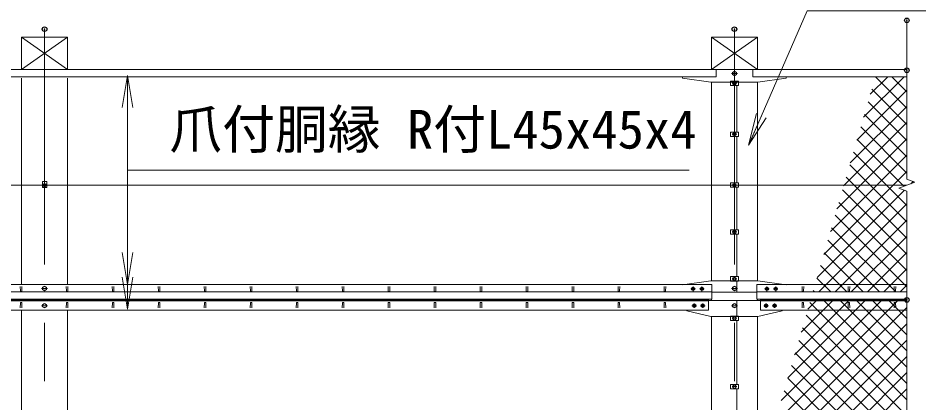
# Model space of a CAD drawing. Units: millimetres, scale not verified. Extents: x -14700 to 14700, y -10395 to 10395.
# Drawn here: x -7688 to -3770, y 4103 to 5775 of the extents above; entities that cross this region are included whole.
import ezdxf
from ezdxf.enums import TextEntityAlignment as Align

# ---------------------------------------------------------------- set-up
doc = ezdxf.new("R2010")
doc.units = ezdxf.units.MM
doc.header["$LTSCALE"] = 40
doc.header["$PDMODE"] = 32
doc.header["$PDSIZE"] = 20
doc.linetypes.add('USER1', pattern=[50.8, 31.75, -6.35, 6.35, -6.35])
for name, color, linetype, lineweight in [('0-1_D-BMK', 2, 'USER1', 13), ('0-2_D-STR-DIM', 7, 'Continuous', 13), ('0-3_0', 7, 'Continuous', 18), ('0-6_D-STR1', 1, 'Continuous', 18), ('0-8_D-STR3', 3, 'Continuous', 13), ('0-A_D-STR-TXT', 7, 'Continuous', 13), ('0-B_D-STR2', 7, 'Continuous', 13)]:
    doc.layers.add(name, color=color, linetype=linetype, lineweight=lineweight)
doc.layers.add('0-4_Defpoints', color=253, linetype='Continuous')
doc.styles.add('ＭＳ ゴシック', font='')
doc.styles.get('ＭＳ ゴシック').set_extended_font_data('MS Gothic')

# ---------------------------------------------------------------- blocks, each defined once
blk = doc.blocks.new('_Open')
at = {"layer": '0-3_0'}
blk.add_line((-40, 6.67), (0, 0), dxfattribs=at)
blk.add_lwpolyline([(-40, -6.67), (0, 0), (-40, 0)], dxfattribs=at)

msp = doc.modelspace()

# ---------------------------------------------------------------- linework, layer by layer
at = {"layer": '0-1_D-BMK'}
for p, q in [((-7572.27, -5457.26), (-7572.27, 5726.52)), ((-4572.27, -5457.26), (-4572.27, 5726.52)), ((-4559.52, 5533.8), (-4585.02, 5533.8)), ((-4562.27, 5491.02), (-4582.27, 5491.02)), ((-4562.27, 5269.34), (-4582.27, 5269.34)), ((-7582.27, 5047.66), (-7562.27, 5047.66)), ((-4562.27, 5047.66), (-4582.27, 5047.66)), ((-4562.27, 4843.66), (-4582.27, 4843.66)), ((-4562.27, 4639.66), (-4582.27, 4639.66)), ((-7559.52, 4597.94), (-7585.02, 4597.94)), ((-4761.8, 4595.81), (-4741.8, 4595.81)), ((-4751.8, 4605.81), (-4751.8, 4585.81)), ((-4723.41, 4595.81), (-4703.41, 4595.81)), ((-4713.41, 4605.81), (-4713.41, 4585.81)), ((-4559.52, 4597.94), (-4585.02, 4597.94)), ((-4421.25, 4595.81), (-4441.25, 4595.81)), ((-4431.25, 4605.81), (-4431.25, 4585.81)), ((-4382.87, 4595.81), (-4402.87, 4595.81)), ((-4392.87, 4605.81), (-4392.87, 4585.81)), ((-7559.52, 4522.74), (-7585.02, 4522.74)), ((-4756.96, 4522.74), (-4736.96, 4522.74)), ((-4746.96, 4532.74), (-4746.96, 4512.74)), ((-4720, 4522.74), (-4700, 4522.74)), ((-4710, 4532.74), (-4710, 4512.74)), ((-4559.52, 4522.74), (-4585.02, 4522.74)), ((-4424.53, 4522.74), (-4444.53, 4522.74)), ((-4434.53, 4532.74), (-4434.53, 4512.74)), ((-4387.58, 4522.74), (-4407.58, 4522.74)), ((-4397.58, 4532.74), (-4397.58, 4512.74)), ((-4562.27, 4467.74), (-4582.27, 4467.74)), ((-4562.27, 4170.24), (-4582.27, 4170.24))]:
    msp.add_line(p, q, dxfattribs=at)
at = {"layer": '0-2_D-STR-DIM'}
for p, q in [((-3822.27, 5765.26), (-3822.27, 5073.32)), ((-3857.5, 5034.84), (-3787.02, 5060.49)), ((-3787.02, 5060.49), (-3822.26, 5073.32)), ((-3822.26, 5022.01), (-3857.5, 5034.84)), ((-3822.27, 5022.02), (-3822.27, 3223.39))]:
    msp.add_line(p, q, dxfattribs=at)
at = {"layer": '0-4_Defpoints'}
for p in [(-3822.27, 5765.26), (-7572.27, 5726.52), (-7572.27, 5726.52), (-4572.27, 5726.52), (-3822.27, 5547.74), (-3822.27, 4547.74)]:
    msp.add_point(p, dxfattribs=at)
at = {"layer": '0-6_D-STR1'}
for p, q in [((-7672.27, 5692.54), (-7472.27, 5551.12)), ((-7672.27, 5551.12), (-7472.27, 5692.54)), ((-7472.27, 5551.12), (-7472.27, 5692.54)), ((-4672.27, 5692.54), (-4472.27, 5551.12)), ((-4672.27, 5551.12), (-4472.27, 5692.54)), ((-4472.27, 5551.12), (-4472.27, 5692.54)), ((-10647.27, 5551.12), (-4651.71, 5551.12)), ((-7472.27, 5551.12), (-7672.27, 5551.12)), ((-4472.27, 5551.12), (-4672.27, 5551.12)), ((-4651.71, 5551.12), (-4651.71, 5519.3)), ((-4492.82, 5551.12), (-3822.27, 5551.12)), ((-4492.82, 5551.12), (-4492.82, 5519.3)), ((-10672.27, 5519.3), (-4651.71, 5519.3)), ((-7672.27, 5512.92), (-7672.27, 4614.91)), ((-7472.27, 4614.91), (-7472.27, 5512.92)), ((-4672.27, 5495.25), (-4672.27, 4631.18)), ((-4492.82, 5519.3), (-3822.27, 5519.3)), ((-4472.27, 4631.18), (-4472.27, 5495.25)), ((-10672.27, 4614.91), (-4670.5, 4614.91)), ((-7677.27, 4586.45), (-7678.02, 4605.77)), ((-7671.27, 4586.45), (-7670.52, 4605.77)), ((-7477.27, 4586.45), (-7478.02, 4605.77)), ((-7471.27, 4586.45), (-7470.52, 4605.77)), ((-7277.27, 4586.45), (-7278.02, 4605.77)), ((-7271.27, 4586.45), (-7270.52, 4605.77)), ((-7077.27, 4586.45), (-7078.02, 4605.77)), ((-7071.27, 4586.45), (-7070.52, 4605.77)), ((-6877.27, 4586.45), (-6878.02, 4605.77)), ((-6871.27, 4586.45), (-6870.52, 4605.77)), ((-6677.27, 4586.45), (-6678.02, 4605.77)), ((-6671.27, 4586.45), (-6670.52, 4605.77)), ((-6477.27, 4586.45), (-6478.02, 4605.77)), ((-6471.27, 4586.45), (-6470.52, 4605.77)), ((-6277.27, 4586.45), (-6278.02, 4605.77)), ((-6271.27, 4586.45), (-6270.52, 4605.77)), ((-6077.27, 4586.45), (-6078.02, 4605.77)), ((-6071.27, 4586.45), (-6070.52, 4605.77)), ((-5877.27, 4586.45), (-5878.02, 4605.77)), ((-5871.27, 4586.45), (-5870.52, 4605.77)), ((-5677.27, 4586.45), (-5678.02, 4605.77)), ((-5671.27, 4586.45), (-5670.52, 4605.77)), ((-5477.27, 4586.45), (-5478.02, 4605.77)), ((-5471.27, 4586.45), (-5470.52, 4605.77)), ((-5277.27, 4586.45), (-5278.02, 4605.77)), ((-5271.27, 4586.45), (-5270.52, 4605.77)), ((-5077.27, 4586.45), (-5078.02, 4605.77)), ((-5071.27, 4586.45), (-5070.52, 4605.77)), ((-4877.27, 4586.45), (-4878.02, 4605.77)), ((-4871.27, 4586.45), (-4870.52, 4605.77)), ((-4670.5, 4614.91), (-4670.5, 4551.27)), ((-4474.16, 4614.91), (-3822.27, 4614.91)), ((-4474.16, 4614.91), (-4474.16, 4551.27)), ((-4277.27, 4586.45), (-4278.02, 4605.77)), ((-4271.27, 4586.45), (-4270.52, 4605.77)), ((-4077.27, 4586.45), (-4078.02, 4605.77)), ((-4071.27, 4586.45), (-4070.52, 4605.77)), ((-3877.27, 4586.45), (-3878.02, 4605.77)), ((-3871.27, 4586.45), (-3870.52, 4605.77)), ((-10672.27, 4583.09), (-4670.5, 4583.09)), ((-10672.27, 4551.27), (-4670.5, 4551.27)), ((-10672.27, 4547.74), (-4685, 4547.74)), ((-7672.27, 4551.27), (-7672.27, 4547.74)), ((-7472.27, 4547.74), (-7472.27, 4551.27)), ((-4685, 4502.74), (-4685, 4547.74)), ((-4672.27, 4551.27), (-4672.27, 4545.74)), ((-4474.16, 4583.09), (-3822.27, 4583.09)), ((-4474.16, 4551.27), (-3822.27, 4551.27)), ((-4472.27, 4545.74), (-4472.27, 4551.27)), ((-4459.53, 4547.74), (-3822.27, 4547.74)), ((-4459.53, 4502.74), (-4459.53, 4547.74)), ((-10672.27, 4543.74), (-4685, 4543.74)), ((-7677.27, 4534.61), (-7678.02, 4513.11)), ((-7671.27, 4534.61), (-7670.52, 4513.11)), ((-7477.27, 4534.61), (-7478.02, 4513.11)), ((-7471.27, 4534.61), (-7470.52, 4513.11)), ((-7277.27, 4534.61), (-7278.02, 4513.11)), ((-7271.27, 4534.61), (-7270.52, 4513.11)), ((-7077.27, 4534.61), (-7078.02, 4513.11)), ((-7071.27, 4534.61), (-7070.52, 4513.11)), ((-6877.27, 4534.61), (-6878.02, 4513.11)), ((-6871.27, 4534.61), (-6870.52, 4513.11)), ((-6677.27, 4534.61), (-6678.02, 4513.11)), ((-6671.27, 4534.61), (-6670.52, 4513.11)), ((-6477.27, 4534.61), (-6478.02, 4513.11)), ((-6471.27, 4534.61), (-6470.52, 4513.11)), ((-6277.27, 4534.61), (-6278.02, 4513.11)), ((-6271.27, 4534.61), (-6270.52, 4513.11)), ((-6077.27, 4534.61), (-6078.02, 4513.11)), ((-6071.27, 4534.61), (-6070.52, 4513.11)), ((-5877.27, 4534.61), (-5878.02, 4513.11)), ((-5871.27, 4534.61), (-5870.52, 4513.11)), ((-5677.27, 4534.61), (-5678.02, 4513.11)), ((-5671.27, 4534.61), (-5670.52, 4513.11)), ((-5477.27, 4534.61), (-5478.02, 4513.11)), ((-5471.27, 4534.61), (-5470.52, 4513.11)), ((-5277.27, 4534.61), (-5278.02, 4513.11)), ((-5271.27, 4534.61), (-5270.52, 4513.11)), ((-5077.27, 4534.61), (-5078.02, 4513.11)), ((-5071.27, 4534.61), (-5070.52, 4513.11)), ((-4877.27, 4534.61), (-4878.02, 4513.11)), ((-4871.27, 4534.61), (-4870.52, 4513.11)), ((-4459.53, 4543.74), (-3822.27, 4543.74)), ((-4277.27, 4534.61), (-4278.02, 4513.11)), ((-4271.27, 4534.61), (-4270.52, 4513.11)), ((-4077.27, 4534.61), (-4078.02, 4513.11)), ((-4071.27, 4534.61), (-4070.52, 4513.11)), ((-3877.27, 4534.61), (-3878.02, 4513.11)), ((-3871.27, 4534.61), (-3870.52, 4513.11)), ((-10672.27, 4502.74), (-4685, 4502.74)), ((-7672.27, 4502.74), (-7672.27, 1870.74)), ((-7472.27, 1870.74), (-7472.27, 4502.74)), ((-4672.27, 4475.74), (-4672.27, -729.26)), ((-4472.27, -729.26), (-4472.27, 4475.74)), ((-4459.53, 4502.74), (-3822.27, 4502.74))]:
    msp.add_line(p, q, dxfattribs=at)
for points in [[(-7472.27, 5692.54), (-7672.27, 5692.54), (-7672.27, 5551.12)], [(-4472.27, 5692.54), (-4672.27, 5692.54), (-4672.27, 5551.12)]]:
    msp.add_lwpolyline(points, dxfattribs=at)
for centre, start, end in [((-7674.27, 4587.7), 202.61986, 337.38014), ((-7474.27, 4587.7), 202.61986, 337.38014), ((-7274.27, 4587.7), 202.61986, 337.38014), ((-7074.27, 4587.7), 202.61986, 337.38014), ((-6874.27, 4587.7), 202.61986, 337.38014), ((-6674.27, 4587.7), 202.61986, 337.38014), ((-6474.27, 4587.7), 202.61986, 337.38014), ((-6274.27, 4587.7), 202.61986, 337.38014), ((-6074.27, 4587.7), 202.61986, 337.38014), ((-5874.27, 4587.7), 202.61986, 337.38014), ((-5674.27, 4587.7), 202.61986, 337.38014), ((-5474.27, 4587.7), 202.61986, 337.38014), ((-5274.27, 4587.7), 202.61986, 337.38014), ((-5074.27, 4587.7), 202.61986, 337.38014), ((-4874.27, 4587.7), 202.61986, 337.38014), ((-4274.27, 4587.7), 202.61986, 337.38014), ((-4074.27, 4587.7), 202.61986, 337.38014), ((-3874.27, 4587.7), 202.61986, 337.38014), ((-7674.27, 4533.36), 22.61986, 157.38014), ((-7474.27, 4533.36), 22.61986, 157.38014), ((-7274.27, 4533.36), 22.61986, 157.38014), ((-7074.27, 4533.36), 22.61986, 157.38014), ((-6874.27, 4533.36), 22.61986, 157.38014), ((-6674.27, 4533.36), 22.61986, 157.38014), ((-6474.27, 4533.36), 22.61986, 157.38014), ((-6274.27, 4533.36), 22.61986, 157.38014), ((-6074.27, 4533.36), 22.61986, 157.38014), ((-5874.27, 4533.36), 22.61986, 157.38014), ((-5674.27, 4533.36), 22.61986, 157.38014), ((-5474.27, 4533.36), 22.61986, 157.38014), ((-5274.27, 4533.36), 22.61986, 157.38014), ((-5074.27, 4533.36), 22.61986, 157.38014), ((-4874.27, 4533.36), 22.61986, 157.38014), ((-4274.27, 4533.36), 22.61986, 157.38014), ((-4074.27, 4533.36), 22.61986, 157.38014), ((-3874.27, 4533.36), 22.61986, 157.38014)]:
    msp.add_arc(centre, 3.25, start, end, dxfattribs=at)
at = {"layer": '0-8_D-STR3'}
for p, q in [((-4651.71, 5551.12), (-4492.82, 5551.12)), ((-4580.77, 5538.71), (-4572.27, 5543.61)), ((-4580.77, 5528.89), (-4580.77, 5538.71)), ((-4572.27, 5523.98), (-4580.77, 5528.89)), ((-4563.77, 5528.89), (-4572.27, 5523.98)), ((-4797.78, 5512.92), (-4797.78, 5519.3)), ((-4797.78, 5512.92), (-4674.77, 5495.25)), ((-4674.77, 5495.25), (-4469.77, 5495.25)), ((-4555.07, 5500.52), (-4589.47, 5500.52)), ((-4589.47, 5500.52), (-4589.47, 5481.52)), ((-4572.27, 5498.52), (-4578.77, 5494.77)), ((-4578.77, 5494.77), (-4578.77, 5487.27)), ((-4578.77, 5487.27), (-4572.27, 5483.51)), ((-4565.77, 5494.77), (-4572.27, 5498.52)), ((-4572.27, 5483.51), (-4565.77, 5487.27)), ((-4565.77, 5487.27), (-4565.77, 5494.77)), ((-4555.07, 5500.52), (-4555.07, 5481.52)), ((-4346.75, 5512.92), (-4469.77, 5495.25)), ((-4346.75, 5512.92), (-4346.75, 5519.3)), ((-4555.07, 5481.52), (-4589.47, 5481.52)), ((-4562.27, 5278.84), (-4562.27, 5481.52)), ((-4555.07, 5259.84), (-4589.47, 5259.84)), ((-4578.77, 5273.09), (-4578.77, 5265.59)), ((-4578.77, 5265.59), (-4572.27, 5261.83)), ((-4572.27, 5261.83), (-4565.77, 5265.59)), ((-4565.77, 5265.59), (-4565.77, 5273.09)), ((-4562.27, 5057.16), (-4562.27, 5259.84)), ((-4555.07, 5278.84), (-4555.07, 5259.84)), ((-7578.77, 5051.41), (-7572.27, 5055.17)), ((-7572.27, 5055.17), (-7565.77, 5051.41)), ((-4555.07, 5057.16), (-4555.07, 5038.16)), ((-10555.07, 5047.66), (-3822.27, 5047.66)), ((-7578.77, 5043.91), (-7578.77, 5051.41)), ((-7572.27, 5040.16), (-7578.77, 5043.91)), ((-7565.77, 5043.91), (-7572.27, 5040.16)), ((-7565.77, 5051.41), (-7565.77, 5043.91)), ((-4555.07, 5038.16), (-4589.47, 5038.16)), ((-4578.77, 5051.41), (-4578.77, 5043.91)), ((-4578.77, 5043.91), (-4572.27, 5040.16)), ((-4572.27, 5040.16), (-4565.77, 5043.91)), ((-4565.77, 5043.91), (-4565.77, 5051.41)), ((-4562.27, 4853.16), (-4562.27, 5038.16)), ((-4555.07, 4853.16), (-4589.47, 4853.16)), ((-4589.47, 4853.16), (-4589.47, 4834.16)), ((-4555.07, 4834.16), (-4589.47, 4834.16)), ((-4578.77, 4847.41), (-4578.77, 4839.91)), ((-4578.77, 4839.91), (-4572.27, 4836.16)), ((-4572.27, 4836.16), (-4565.77, 4839.91)), ((-4565.77, 4839.91), (-4565.77, 4847.41)), ((-4562.27, 4649.16), (-4562.27, 4834.16)), ((-4555.07, 4853.16), (-4555.07, 4834.16)), ((-4797.78, 4613.5), (-4674.77, 4631.18)), ((-4674.77, 4631.18), (-4469.77, 4631.18)), ((-4555.07, 4649.16), (-4589.47, 4649.16)), ((-4589.47, 4649.16), (-4589.47, 4630.16)), ((-4555.07, 4630.16), (-4589.47, 4630.16)), ((-4572.27, 4647.17), (-4578.77, 4643.41)), ((-4578.77, 4643.41), (-4578.77, 4635.91)), ((-4578.77, 4635.91), (-4572.27, 4632.16)), ((-4565.77, 4643.41), (-4572.27, 4647.17)), ((-4572.27, 4632.16), (-4565.77, 4635.91)), ((-4565.77, 4635.91), (-4565.77, 4643.41)), ((-4562.27, 4583.09), (-4562.27, 4630.16)), ((-4555.07, 4649.16), (-4555.07, 4630.16)), ((-4346.75, 4613.5), (-4469.77, 4631.18)), ((-7580.77, 4602.85), (-7572.27, 4607.76)), ((-7580.77, 4593.03), (-7580.77, 4602.85)), ((-7572.27, 4588.13), (-7580.77, 4593.03)), ((-7563.77, 4593.03), (-7572.27, 4588.13)), ((-4751.8, 4603.32), (-4758.3, 4599.56)), ((-4758.3, 4599.56), (-4758.3, 4592.06)), ((-4758.3, 4592.06), (-4751.8, 4588.3)), ((-4745.3, 4599.56), (-4751.8, 4603.32)), ((-4751.8, 4588.3), (-4745.3, 4592.06)), ((-4745.3, 4592.06), (-4745.3, 4599.56)), ((-4713.41, 4603.32), (-4719.91, 4599.56)), ((-4719.91, 4599.56), (-4719.91, 4592.06)), ((-4719.91, 4592.06), (-4713.41, 4588.3)), ((-4706.91, 4599.56), (-4713.41, 4603.32)), ((-4713.41, 4588.3), (-4706.91, 4592.06)), ((-4706.91, 4592.06), (-4706.91, 4599.56)), ((-4580.77, 4602.85), (-4572.27, 4607.76)), ((-4580.77, 4593.03), (-4580.77, 4602.85)), ((-4572.27, 4588.13), (-4580.77, 4593.03)), ((-4563.77, 4593.03), (-4572.27, 4588.13)), ((-4437.75, 4599.56), (-4431.25, 4603.32)), ((-4437.75, 4592.06), (-4437.75, 4599.56)), ((-4431.25, 4588.3), (-4437.75, 4592.06)), ((-4431.25, 4603.32), (-4424.75, 4599.56)), ((-4424.75, 4592.06), (-4431.25, 4588.3)), ((-4424.75, 4599.56), (-4424.75, 4592.06)), ((-4399.37, 4599.56), (-4392.87, 4603.32)), ((-4399.37, 4592.06), (-4399.37, 4599.56)), ((-4392.87, 4588.3), (-4399.37, 4592.06)), ((-4392.87, 4603.32), (-4386.37, 4599.56)), ((-4386.37, 4592.06), (-4392.87, 4588.3)), ((-4386.37, 4599.56), (-4386.37, 4592.06)), ((-4685, 4545.74), (-4459.53, 4545.74)), ((-4474.16, 4581.68), (-4670.5, 4581.68)), ((-7580.77, 4527.65), (-7572.27, 4532.55)), ((-7580.77, 4517.83), (-7580.77, 4527.65)), ((-7572.27, 4512.92), (-7580.77, 4517.83)), ((-7563.77, 4517.83), (-7572.27, 4512.92)), ((-4746.96, 4530.24), (-4753.46, 4526.49)), ((-4753.46, 4526.49), (-4753.46, 4518.98)), ((-4753.46, 4518.98), (-4746.96, 4515.23)), ((-4740.46, 4526.49), (-4746.96, 4530.24)), ((-4746.96, 4515.23), (-4740.46, 4518.98)), ((-4740.46, 4518.98), (-4740.46, 4526.49)), ((-4710, 4530.24), (-4716.5, 4526.49)), ((-4716.5, 4526.49), (-4716.5, 4518.98)), ((-4716.5, 4518.98), (-4710, 4515.23)), ((-4703.5, 4526.49), (-4710, 4530.24)), ((-4710, 4515.23), (-4703.5, 4518.98)), ((-4703.5, 4518.98), (-4703.5, 4526.49)), ((-4580.77, 4527.65), (-4572.27, 4532.55)), ((-4580.77, 4517.83), (-4580.77, 4527.65)), ((-4572.27, 4512.92), (-4580.77, 4517.83)), ((-4563.77, 4517.83), (-4572.27, 4512.92)), ((-4562.27, 4477.24), (-4562.27, 4542.74)), ((-4441.03, 4526.49), (-4434.53, 4530.24)), ((-4441.03, 4518.98), (-4441.03, 4526.49)), ((-4434.53, 4515.23), (-4441.03, 4518.98)), ((-4434.53, 4530.24), (-4428.03, 4526.49)), ((-4428.03, 4518.98), (-4434.53, 4515.23)), ((-4428.03, 4526.49), (-4428.03, 4518.98)), ((-4404.08, 4526.49), (-4397.58, 4530.24)), ((-4404.08, 4518.98), (-4404.08, 4526.49)), ((-4397.58, 4515.23), (-4404.08, 4518.98)), ((-4397.58, 4530.24), (-4391.08, 4526.49)), ((-4391.08, 4518.98), (-4397.58, 4515.23)), ((-4391.08, 4526.49), (-4391.08, 4518.98)), ((-4779.29, 4502.74), (-4779.29, 4500.74)), ((-4674.77, 4475.74), (-4779.29, 4500.74)), ((-4674.77, 4475.74), (-4469.77, 4475.74)), ((-4555.07, 4477.24), (-4589.47, 4477.24)), ((-4589.47, 4477.24), (-4589.47, 4458.24)), ((-4572.27, 4475.24), (-4578.77, 4471.49)), ((-4578.77, 4471.49), (-4578.77, 4463.98)), ((-4565.77, 4471.49), (-4572.27, 4475.24)), ((-4565.77, 4463.98), (-4565.77, 4471.49)), ((-4555.07, 4477.24), (-4555.07, 4458.24)), ((-4469.77, 4475.74), (-4365.24, 4500.74)), ((-4365.24, 4502.74), (-4365.24, 4500.74)), ((-4555.07, 4458.24), (-4589.47, 4458.24)), ((-4578.77, 4463.98), (-4572.27, 4460.23)), ((-4572.27, 4460.23), (-4565.77, 4463.98)), ((-4562.27, 4179.74), (-4562.27, 4458.24)), ((-4555.07, 4179.74), (-4589.47, 4179.74)), ((-4589.47, 4179.74), (-4589.47, 4160.74)), ((-4555.07, 4160.74), (-4589.47, 4160.74)), ((-4572.27, 4177.74), (-4578.77, 4173.99)), ((-4578.77, 4173.99), (-4578.77, 4166.48)), ((-4578.77, 4166.48), (-4572.27, 4162.73)), ((-4565.77, 4173.99), (-4572.27, 4177.74)), ((-4572.27, 4162.73), (-4565.77, 4166.48)), ((-4565.77, 4166.48), (-4565.77, 4173.99)), ((-4562.27, 3882.24), (-4562.27, 4160.74)), ((-4555.07, 4179.74), (-4555.07, 4160.74))]:
    msp.add_line(p, q, dxfattribs=at)
for points in [[(-4572.27, 5543.61), (-4563.77, 5538.71), (-4563.77, 5528.89)], [(-4555.07, 5278.84), (-4589.47, 5278.84), (-4589.47, 5259.84)], [(-4565.77, 5273.09), (-4572.27, 5276.85), (-4578.77, 5273.09)], [(-7562.77, 5063.66), (-7562.77, 5037.66), (-7581.77, 5037.66)], [(-7562.77, 5063.66), (-7581.77, 5063.66), (-7581.77, 5037.66)], [(-4555.07, 5057.16), (-4589.47, 5057.16), (-4589.47, 5038.16)], [(-4565.77, 5051.41), (-4572.27, 5055.17), (-4578.77, 5051.41)], [(-4565.77, 4847.41), (-4572.27, 4851.17), (-4578.77, 4847.41)], [(-7572.27, 4607.76), (-7563.77, 4602.85), (-7563.77, 4593.03)], [(-4572.27, 4607.76), (-4563.77, 4602.85), (-4563.77, 4593.03)], [(-7572.27, 4532.55), (-7563.77, 4527.65), (-7563.77, 4517.83)], [(-4572.27, 4532.55), (-4563.77, 4527.65), (-4563.77, 4517.83)]]:
    msp.add_lwpolyline(points, dxfattribs=at)
for centre, radius in [((-4572.27, 5533.8), 8.25), ((-4572.27, 5491.02), 6.25), ((-4572.27, 5269.34), 6.25), ((-7572.27, 5047.66), 6.25), ((-4572.27, 5047.66), 6.25), ((-4572.27, 4843.66), 6.25), ((-4572.27, 4639.66), 6.25), ((-7572.27, 4597.94), 8.25), ((-4751.8, 4595.81), 6.25), ((-4713.41, 4595.81), 6.25), ((-4572.27, 4597.94), 8.25), ((-4431.25, 4595.81), 6.25), ((-4392.87, 4595.81), 6.25), ((-7572.27, 4522.74), 8.25), ((-4746.96, 4522.74), 6.25), ((-4710, 4522.74), 6.25), ((-4572.27, 4522.74), 8.25), ((-4434.53, 4522.74), 6.25), ((-4397.58, 4522.74), 6.25), ((-4572.27, 4467.74), 6.25), ((-4572.27, 4170.24), 6.25)]:
    msp.add_circle(centre, radius, dxfattribs=at)
at = {"layer": '0-A_D-STR-TXT'}
for p, q in [((-7211.17, 5103.96), (-7211.17, 5523.67)), ((-7211.17, 5112.28), (-7211.17, 4616.91))]:
    msp.add_line(p, q, dxfattribs=at)
for points in [[(-2265.25, 5806.11), (-4256.55, 5806.11), (-4510.26, 5223.04)], [(-4768.6, 5112.28), (-7211.17, 5112.28), (-7211.17, 4509.05)]]:
    msp.add_lwpolyline(points, dxfattribs=at)
at = {"layer": '0-B_D-STR2'}
for p, q in [((-4010.57, 5343.47), (-3834.74, 5519.3)), ((-3981.67, 5443.09), (-3905.45, 5519.3)), ((-3822.26, 5383.06), (-3958.5, 5519.3)), ((-3822.27, 5453.78), (-3887.79, 5519.3)), ((-4039.48, 5243.86), (-3822.27, 5461.07)), ((-3822.26, 5312.35), (-3975.22, 5465.31)), ((-3822.26, 5241.64), (-3991.12, 5410.5)), ((-4068.38, 5144.24), (-3822.26, 5390.36)), ((-3822.26, 5170.93), (-4007.03, 5355.69)), ((-4097.29, 5044.62), (-3822.26, 5319.65)), ((-3822.26, 5100.22), (-4022.93, 5300.89)), ((-4126.2, 4945.01), (-3822.26, 5248.94)), ((-3835.57, 5042.82), (-4038.83, 5246.08)), ((-4155.1, 4845.39), (-3822.26, 5178.23)), ((-3822.27, 4958.8), (-4054.74, 5191.27)), ((-3822.27, 4888.09), (-4070.64, 5136.47)), ((-4184.01, 4745.77), (-3822.26, 5107.52)), ((-3822.27, 4817.38), (-4086.54, 5081.66)), ((-3805.19, 5053.88), (-3795.49, 5063.58)), ((-4212.91, 4646.16), (-3833.11, 5025.96)), ((-3822.27, 4746.67), (-4102.45, 5026.85)), ((-4205.27, 4583.09), (-3822.27, 4966.09)), ((-3822.27, 4675.96), (-4118.35, 4972.04)), ((-3822.27, 4605.25), (-4134.25, 4917.24)), ((-3870.82, 4583.09), (-4150.16, 4862.43)), ((-4134.56, 4583.09), (-3822.27, 4895.38)), ((-4063.85, 4583.09), (-3822.27, 4824.67)), ((-3941.53, 4583.09), (-4166.06, 4807.62)), ((-4012.24, 4583.09), (-4181.96, 4752.82)), ((-3993.14, 4583.09), (-3822.27, 4753.96)), ((-4082.95, 4583.09), (-4197.87, 4698.01)), ((-3922.42, 4583.09), (-3822.27, 4683.25)), ((-4153.66, 4583.09), (-4213.77, 4643.2)), ((-4224.37, 4583.09), (-4229.68, 4588.39)), ((-3851.71, 4583.09), (-3822.27, 4612.54)), ((-4426.51, 3910.06), (-3822.27, 4514.3)), ((-4397.6, 4009.68), (-3863.54, 4543.74)), ((-4368.7, 4109.29), (-3934.25, 4543.74)), ((-4339.79, 4208.91), (-4004.96, 4543.74)), ((-4310.89, 4308.53), (-4075.67, 4543.74)), ((-4281.98, 4408.14), (-4146.39, 4543.74)), ((-4253.07, 4507.76), (-4217.1, 4543.74)), ((-3822.27, 4113.46), (-4244.86, 4536.06)), ((-3822.27, 4184.17), (-4181.83, 4543.74)), ((-3822.27, 4254.88), (-4111.12, 4543.74)), ((-3822.27, 4325.59), (-4040.41, 4543.74)), ((-3822.27, 4396.3), (-3969.7, 4543.74)), ((-3822.27, 4467.01), (-3898.99, 4543.74)), ((-3822.27, 4537.72), (-3828.28, 4543.74)), ((-3822.27, 4042.75), (-4260.77, 4481.25)), ((-4455.42, 3810.44), (-3822.27, 4443.59)), ((-3822.27, 3972.04), (-4276.67, 4426.44)), ((-4484.32, 3710.83), (-3822.27, 4372.88)), ((-3822.27, 3901.33), (-4292.57, 4371.63)), ((-3822.27, 3830.62), (-4308.48, 4316.83)), ((-4513.23, 3611.21), (-3822.27, 4302.17)), ((-4542.13, 3511.59), (-3822.27, 4231.46)), ((-3822.27, 3759.91), (-4324.38, 4262.02)), ((-3822.27, 3689.2), (-4340.28, 4207.21)), ((-4571.04, 3411.98), (-3822.27, 4160.75)), ((-3822.27, 3618.49), (-4356.19, 4152.41))]:
    msp.add_line(p, q, dxfattribs=at)

# ---------------------------------------------------------------- block references
at = {"layer": '0-A_D-STR-TXT', "xscale": 3.5, "yscale": 3.5}
for p, rotation in [((-7211.17, 5525.67), 90), ((-4511.06, 5221.21), 246.48485), ((-7211.17, 4614.91), 270), ((-7211.17, 4507.05), 270)]:
    msp.add_blockref('_Open', p, dxfattribs=dict(at, rotation=rotation))

# ---------------------------------------------------------------- texts
at = {"layer": '0-A_D-STR-TXT', "style": 'ＭＳ ゴシック'}
msp.add_text('爪付胴縁 R付L45x45x4', height=168.3, dxfattribs=at).set_placement((-7029.38, 5156.33), align=Align.BOTTOM_LEFT)

doc.saveas('drawing.dxf')
